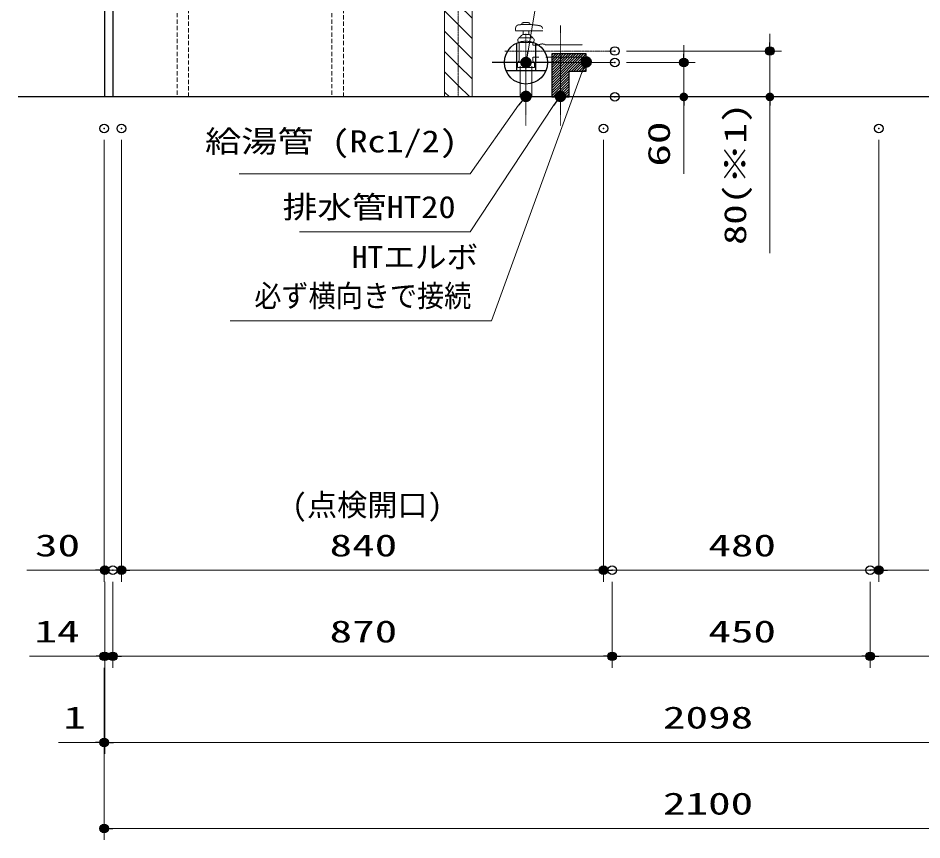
# Model space of a CAD drawing. Units: millimetres, scale not verified. Extents: x -9797 to 9797, y -4555 to 4555.
# Drawn here: x -7624 to -6049, y -3156 to -1724 of the extents above; entities that cross this region are included whole.
import ezdxf
from ezdxf.enums import TextEntityAlignment as Align

# ---------------------------------------------------------------- set-up
doc = ezdxf.new("R2010")
doc.units = ezdxf.units.MM
doc.header["$LTSCALE"] = 30
doc.header["$PDMODE"] = 32
doc.header["$PDSIZE"] = 15
for name, pattern in [('USER1', [0.375, 0.25, -0.125]), ('USER2', [1.75, 1, -0.25, 0.25, -0.25]), ('USER3', [2, 1.25, -0.25, 0.25, -0.25])]:
    doc.linetypes.add(name, pattern=pattern)
for name, color, linetype, lineweight in [('0-0_0', 7, 'Continuous', 25), ('0-1_KABE', 4, 'Continuous', 25), ('0-2_寸法ﾚｲﾔｰ', 30, 'Continuous', 13), ('0-3_DEFPOINTS', 7, 'Continuous', 25), ('0-4_細線ﾚｲﾔｰ', 91, 'Continuous', 9), ('0-5_1', 7, 'Continuous', 25)]:
    doc.layers.add(name, color=color, linetype=linetype, lineweight=lineweight)
doc.styles.add('ＭＳ ゴシック', font='')
doc.styles.get('ＭＳ ゴシック').set_extended_font_data('MS Gothic')

# ---------------------------------------------------------------- blocks, each defined once
blk = doc.blocks.new('_DOT')
at = {"layer": '0-0_0', "color": 30}
blk.add_line((-15, 0), (-30, 0), dxfattribs=at)
for points in [[(0, 0), (-15, 0), (-14.88, 1.88)], [(0, 0), (-14.88, -1.88), (-15, 0)], [(0, 0), (-14.88, 1.88), (-14.53, 3.73)], [(0, 0), (-14.53, -3.73), (-14.88, -1.88)], [(0, 0), (-14.53, 3.73), (-13.95, 5.52)], [(0, 0), (-13.95, -5.52), (-14.53, -3.73)], [(0, 0), (-13.95, 5.52), (-13.14, 7.23)], [(0, 0), (-13.14, -7.23), (-13.95, -5.52)], [(0, 0), (-13.14, 7.23), (-12.14, 8.82)], [(0, 0), (-12.14, -8.82), (-13.14, -7.23)], [(0, 0), (-12.14, 8.82), (-10.93, 10.27)], [(0, 0), (-10.93, -10.27), (-12.14, -8.82)], [(0, 0), (-10.93, 10.27), (-9.56, 11.56)], [(0, 0), (-9.56, -11.56), (-10.93, -10.27)], [(0, 0), (-9.56, 11.56), (-8.04, 12.66)], [(0, 0), (-8.04, -12.66), (-9.56, -11.56)], [(0, 0), (-8.04, 12.66), (-6.39, 13.57)], [(0, 0), (-6.39, -13.57), (-8.04, -12.66)], [(0, 0), (-6.39, 13.57), (-4.64, 14.27)], [(0, 0), (-4.64, -14.27), (-6.39, -13.57)], [(0, 0), (-4.64, 14.27), (-2.81, 14.73)], [(0, 0), (-2.81, -14.73), (-4.64, -14.27)], [(0, 0), (-2.81, 14.73), (-0.94, 14.97)], [(0, 0), (-0.94, -14.97), (-2.81, -14.73)], [(0, 0), (-0.94, 14.97), (0.94, 14.97)], [(0, 0), (0.94, -14.97), (-0.94, -14.97)], [(0, 0), (0.94, 14.97), (2.81, 14.73)], [(0, 0), (2.81, 14.73), (4.64, 14.27)], [(0, 0), (4.64, 14.27), (6.39, 13.57)], [(0, 0), (6.39, 13.57), (8.04, 12.66)], [(0, 0), (8.04, 12.66), (9.56, 11.56)], [(0, 0), (9.56, 11.56), (10.93, 10.27)], [(0, 0), (10.93, 10.27), (12.14, 8.82)], [(0, 0), (12.14, 8.82), (13.14, 7.23)], [(0, 0), (13.14, 7.23), (13.95, 5.52)], [(0, 0), (13.95, 5.52), (14.53, 3.73)], [(0, 0), (14.53, 3.73), (14.88, 1.88)], [(0, 0), (14.88, 1.88), (15, 0)], [(0, 0), (2.81, -14.73), (0.94, -14.97)], [(0, 0), (4.64, -14.27), (2.81, -14.73)], [(0, 0), (6.39, -13.57), (4.64, -14.27)], [(0, 0), (8.04, -12.66), (6.39, -13.57)], [(0, 0), (9.56, -11.56), (8.04, -12.66)], [(0, 0), (10.93, -10.27), (9.56, -11.56)], [(0, 0), (12.14, -8.82), (10.93, -10.27)], [(0, 0), (13.14, -7.23), (12.14, -8.82)], [(0, 0), (13.95, -5.52), (13.14, -7.23)], [(0, 0), (14.53, -3.73), (13.95, -5.52)], [(0, 0), (14.88, -1.88), (14.53, -3.73)], [(0, 0), (15, 0), (14.88, -1.88)]]:
    blk.add_solid(points, dxfattribs=at)
blk = doc.blocks.new('A$C5C1B39B1')
at = {"layer": '0-0_0', "color": 1}
for p, q in [((-450, 2177.6), (-377.6, 2250)), ((-450, 2045), (-245, 2250)), ((-450, 1912.4), (-112.4, 2250)), ((-429.8, 1800), (0, 2229.8)), ((-297.3, 1800), (0, 2097.3)), ((-164.7, 1800), (0, 1964.7)), ((0, 2229.8), (20.2, 2250)), ((0, 2097.3), (152.7, 2250)), ((0, 1964.7), (285.3, 2250)), ((0, 1832.1), (417.9, 2250)), ((100.5, 1800), (550.5, 2250)), ((233.1, 1800), (683.1, 2250)), ((365.6, 1800), (815.6, 2250)), ((498.2, 1800), (948.2, 2250)), ((630.8, 1800), (1080.8, 2250)), ((763.4, 1800), (1213.4, 2250)), ((896, 1800), (1346, 2250)), ((1028.6, 1800), (1350, 2121.4)), ((1161.1, 1800), (1350, 1988.9)), ((-450, 1779.8), (-429.8, 1800)), ((-450, 1647.3), (-297.3, 1800)), ((-450, 1514.7), (-164.7, 1800)), ((-450, 1382.1), (-32.1, 1800)), ((-450, 1249.5), (0, 1699.5)), ((-450, 1116.9), (0, 1566.9)), ((-450, 984.4), (0, 1434.4)), ((-32.1, 1800), (0, 1832.1)), ((0, 1699.5), (100.5, 1800)), ((0, 1566.9), (233.1, 1800)), ((0, 1434.4), (365.6, 1800)), ((0, 1301.8), (498.2, 1800)), ((0, 1169.2), (630.8, 1800)), ((0, 1036.6), (763.4, 1800)), ((0, 904), (896, 1800)), ((578.6, 1350), (1028.6, 1800)), ((711.1, 1350), (1161.1, 1800)), ((843.7, 1350), (1293.7, 1800)), ((976.3, 1350), (1350, 1723.7)), ((1108.9, 1350), (1350, 1591.1)), ((1241.5, 1350), (1350, 1458.5)), ((1293.7, 1800), (1350, 1856.3)), ((-450, 851.8), (0, 1301.8)), ((-450, 719.2), (0, 1169.2)), ((-450, 586.6), (0, 1036.6)), ((0, 771.4), (450, 1221.4)), ((0, 638.9), (450, 1088.9)), ((0, 506.3), (450, 956.3)), ((-450, 454), (0, 904)), ((-450, 321.4), (0, 771.4)), ((-450, 188.9), (0, 638.9)), ((-450, 56.3), (0, 506.3)), ((0, 373.7), (450, 823.7)), ((0, 241.1), (450, 691.1)), ((0, 108.5), (450, 558.5)), ((-373.7, 0), (0, 373.7)), ((-241.1, 0), (0, 241.1)), ((-108.5, 0), (0, 108.5)), ((24.1, 0), (450, 425.9)), ((156.6, 0), (450, 293.4)), ((289.2, 0), (450, 160.8)), ((421.8, 0), (450, 28.2))]:
    blk.add_line(p, q, dxfattribs=at)
at = {"layer": '0-0_0'}
blk.add_lwpolyline([(450, 0), (450, 1350), (1350, 1350), (1350, 2250), (-450, 2250), (-450, 0)], dxfattribs=at)
at = {"layer": '0-4_細線ﾚｲﾔｰ', "linetype": 'USER2'}
for p, q in [((0, -1500), (0, 3750)), ((2850, 1800), (-1950, 1800))]:
    blk.add_line(p, q, dxfattribs=at)
blk = doc.blocks.new('A$C5C1B39C9')
at = {"layer": '0-4_細線ﾚｲﾔｰ', "linetype": 'USER1'}
for p, q in [((-255, 3781.8), (-378.4, 3770.7)), ((-255, 3781.8), (255, 3781.8)), ((-210, 3856.8), (-210, 3781.8)), ((210, 3856.8), (210, 3781.8)), ((-539.3, 3609.4), (-555, 3451.8)), ((884.7, 3451.8), (-555, 3451.8)), ((-142.5, 3450.9), (-142.5, 3272.6)), ((142.5, 3451.8), (142.5, 3272.6)), ((-375, 2852.6), (375, 2852.6)), ((-165, 3272.6), (-360, 3092.6)), ((-360, 3092.6), (360, 3092.6)), ((-360, 1948.6), (-360, 2852.6)), ((165, 3272.6), (-165, 3272.6)), ((165, 3272.6), (360, 3092.6)), ((360, 2701.2), (360, 2852.6)), ((360, 2701.2), (675, 2701.2)), ((1035, 2716.8), (2953.1, 2716.8)), ((1035, 2075.5), (2953.1, 2075.5)), ((441, 1546.8), (-441, 1546.8)), ((-307.5, 1624.8), (-307.5, 0)), ((-307.5, 1461.6), (-306, 1546.8)), ((307.5, 1461.6), (306, 1546.8)), ((307.5, 1624.8), (307.5, 0))]:
    blk.add_line(p, q, dxfattribs=at)
at = {"layer": '0-4_細線ﾚｲﾔｰ', "linetype": 'USER2'}
blk.add_line((0, -1500), (0, 3300), dxfattribs=at)
at = {"layer": '0-4_細線ﾚｲﾔｰ', "linetype": 'USER3'}
blk.add_line((4650, 2400), (-1098.8, 2400), dxfattribs=at)
at = {"layer": '0-4_細線ﾚｲﾔｰ', "linetype": 'USER1'}
for points in [[(360, 1918.6), (360, 2072.5), (675, 2072.5)], [(-417.1, 1810.7), (-441, 1786.8), (-441, 1546.8)], [(417.1, 1780.7), (441, 1756.8), (441, 1546.8)]]:
    blk.add_lwpolyline(points, dxfattribs=at)
for centre, radius, start, end in [((-0.3, 3458.7), 450, 111.47058, 117.77649), ((0, 3145.8), 750, 77.29096, 102.70904), ((0.3, 3458.7), 450, 62.22351, 68.52942), ((-167.4, -1601.6), 5400, 80.53149, 85.51361), ((-360.2, 3591.6), 180, 95.80115, 174.3266), ((691.3, 3547.3), 180, 7.12494, 80.53149), ((-278, 2967), 150, 123.14417, 229.703), ((278, 2967), 150, 310.29703, 56.85583), ((855, 2440.2), 330, 56.94427, 123.05573), ((-555, 1948.6), 195, 314.99994, 0), ((555, 1918.6), 195, 180.00104, 225), ((-332, 1685.4), 150, 42.56357, 100.77432), ((0, 914.5), 900, 75.75171, 104.24823), ((315.7, 1670.1), 150, 71.62445, 128.89593)]:
    blk.add_arc(centre, radius, start, end, dxfattribs=at)
blk = doc.blocks.new('A$C623D6277')
at = {"layer": '0-4_細線ﾚｲﾔｰ', "linetype": 'USER1'}
for p, q in [((0, 4227.9), (0, -7952.1)), ((2700, 0), (-2700, 0)), ((-2700, -162), (2700, -162)), ((-2271, -743.2), (-2271, -901.5)), ((2271, -901.5), (-2271, -901.5)), ((-2080.1, -901.5), (-1950, -2157)), ((2080.1, -901.5), (1950, -2157)), ((2271, -743.2), (2271, -901.5)), ((-1899, -2757), (-1950, -2157)), ((1899, -2757), (1950, -2157)), ((1899, -2757), (-1899, -2757)), ((-1797, -2757), (-1777.5, -4281)), ((1797, -2757), (1762.9, -4713)), ((-1776, -4395), (-4320, -4395)), ((-1777.5, -4281), (-2580, -4281)), ((-1777.5, -4281), (-1777.5, -5949)), ((1762.9, -4713), (-1777.5, -4713)), ((-5220, -5295), (-5220, -19266)), ((-3780, -5835), (-3780, -19266)), ((-1777.5, -5835), (-3780, -5835)), ((-600, -5949), (-2580, -5949))]:
    blk.add_line(p, q, dxfattribs=at)
at = {"layer": '0-4_細線ﾚｲﾔｰ', "linetype": 'USER3'}
blk.add_line((-4500, -2598.5), (-4500, -19266), dxfattribs=at)
at = {"layer": '0-4_細線ﾚｲﾔｰ', "lineweight": 5}
for p, q in [((-5220, -6660.3), (-5174.7, -6615)), ((-4500, -8061.7), (-3780, -7341.7)), ((-5220, -8781.7), (-4500, -8061.7)), ((-4500, -9122.3), (-3780, -8402.3)), ((-5220, -9842.3), (-4500, -9122.3)), ((-4500, -10183), (-3780, -9463)), ((-5220, -10903), (-4500, -10183)), ((-4500, -11243.6), (-3780, -10523.6)), ((-5220, -11963.6), (-4500, -11243.6)), ((-4500, -12304.3), (-3780, -11584.3)), ((-5220, -13024.3), (-4500, -12304.3)), ((-4500, -13365), (-3780, -12645)), ((-5220, -14085), (-4500, -13365)), ((-4500, -14425.6), (-3780, -13705.6)), ((-5220, -15145.6), (-4500, -14425.6)), ((-4500, -15486.3), (-3780, -14766.3)), ((-5220, -16206.3), (-4500, -15486.3)), ((-4500, -16546.9), (-3780, -15826.9)), ((-5220, -17266.9), (-4500, -16546.9)), ((-4500, -17607.6), (-3780, -16887.6)), ((-5220, -18327.6), (-4500, -17607.6)), ((-4037.1, -19266), (-3780, -19008.9))]:
    blk.add_line(p, q, dxfattribs=at)
at = {"layer": '0-4_細線ﾚｲﾔｰ', "linetype": 'USER1'}
blk.add_lwpolyline([(-2700, 0), (-2700, -743.2), (2700, -743.2), (2700, 0)], dxfattribs=at)
for points in [[(-2040, -4170), (-2040, -6060), (-2580, -6060), (-2580, -4170)], [(-3600, -5955), (-3600, -6615), (-5400, -6615), (-5400, -5955)]]:
    blk.add_lwpolyline(points, close=True, dxfattribs=at)
at = {"layer": '0-4_細線ﾚｲﾔｰ', "lineweight": 5}
for points in [[(-5220, -7721), (-4500, -7001), (-4114, -6615)], [(-5097.7, -19266), (-4500, -18668.3), (-3780, -17948.3)]]:
    blk.add_lwpolyline(points, dxfattribs=at)
at = {"layer": '0-4_細線ﾚｲﾔｰ', "linetype": 'USER1'}
for centre, radius, start, end in [((-4320, -5295), 900, 90, 180), ((858.9, -4893), 180, 90, 170.54341), ((-600, -4650), 1299, 270, 350.54342)]:
    blk.add_arc(centre, radius, start, end, dxfattribs=at)
blk = doc.blocks.new('A$C61FA47BF')
at = {"layer": '0-4_細線ﾚｲﾔｰ', "linetype": 'USER1'}
for p, q in [((0, 6234), (315, 6234)), ((0, 6210), (0, 6234)), ((0, 6210), (315, 6210)), ((23985, 6234), (274.3, 6234)), ((405, 6144), (405, 6024)), ((23895, 6144), (23895, 6024)), ((24300, 6234), (23985, 6234)), ((24300, 6210), (23985, 6210)), ((24300, 6234), (24300, 6210)), ((405, 5844), (405, 6040.4)), ((495, 5934), (23805, 5934)), ((495, 5754), (810, 5754)), ((495, 5730), (810, 5730)), ((23490, 5754), (810, 5754)), ((23805, 5754), (23490, 5754)), ((23805, 5730), (23490, 5730)), ((23895, 5844), (23895, 6040.4)), ((876, 5664), (876, 1583.3)), ((900, 5664), (900, 1583.3)), ((23400, 5664), (23400, 1583.3)), ((23424, 5664), (23424, 1583.3)), ((1763.5, 660), (9405.4, 211.7)), ((1764.9, 684), (9406.8, 235.7)), ((22535.1, 684), (14893.2, 235.7)), ((22536.5, 660), (14894.6, 211.7)), ((9413.2, 234), (9435, 234)), ((9435, 234), (14893.2, 234)), ((9765, 24), (9765, 0)), ((14535, 0), (14535, 24))]:
    blk.add_line(p, q, dxfattribs=at)
for points in [[(381, 6144), (381, 6024), (381, 5844)], [(23919, 6144), (23919, 6024), (23919, 5844)], [(9411, 205.7), (9411, 0), (14889, 0), (14889, 205.7)], [(9435, 205.7), (9435, 24), (14865, 24), (14865, 205.7)]]:
    blk.add_lwpolyline(points, dxfattribs=at)
for centre, radius, start, end in [((315, 6144), 90, 0, 90), ((315, 6144), 66, 0, 90), ((23985, 6144), 90, 90, 180), ((23985, 6144), 66, 90, 180), ((495, 5844), 114, 180, 270), ((495, 6024), 90, 180, 270), ((495, 6024), 90, 180, 270), ((495, 5844), 90, 180, 270), ((810, 5664), 90, 0, 90), ((810, 5664), 66, 0, 90), ((23490, 5664), 90, 90, 180), ((23490, 5664), 66, 90, 180), ((23805, 6024), 90, 270, 0), ((23805, 6024), 90, 270, 0), ((23805, 5844), 90, 270, 0), ((23805, 5844), 114, 270, 0), ((1800, 1583.3), 924, 180, 267.76593), ((1800, 1583.3), 900, 180, 267.76593), ((22500, 1583.3), 900, 272.23407, 0), ((22500, 1583.3), 924, 272.23407, 0), ((9405, 205.7), 6, 0, 86.64233), ((9405, 205.7), 30, 0, 86.64233), ((14895, 205.7), 30, 93.35767, 180), ((14895, 205.7), 6, 93.35767, 180)]:
    blk.add_arc(centre, radius, start, end, dxfattribs=at)
blk = doc.blocks.new('MUJI\u3000W2100~W2440 Ｌシンク\u3000正面図')
at = {"layer": '0-0_0', "xscale": -1}
for name, p in [('A$C61FA47BF', (25650, -6234)), ('A$C623D6277', (13500, -6234))]:
    blk.add_blockref(name, p, dxfattribs=at)

msp = doc.modelspace()

# ---------------------------------------------------------------- linework, layer by layer
at = {"layer": '0-0_0', "color": 1}
for p, q in [((-6755.6, -1767.27), (-6755.6, -1815.13)), ((-6722.53, -1767.27), (-6722.53, -1815.13)), ((-6679.95, -1800.93), (-6798.18, -1800.93)), ((-6773.77, -1815.13), (-6704.36, -1815.13))]:
    msp.add_line(p, q, dxfattribs=at)
at = {"layer": '0-0_0'}
msp.add_line((-6694, -1860.93), (-6664, -1860.93), dxfattribs=at)
msp.add_lwpolyline([(-7473.06, -1023.93), (-7459.06, -1023.93), (-7459.06, -1860.93), (-7473.06, -1860.93)], close=True, dxfattribs=at)
at = {"layer": '0-0_0', "color": 1}
msp.add_circle((-6739.06, -1800.93), 37.5, dxfattribs=at)
at = {"layer": '0-1_KABE'}
msp.add_line((-5224.06, -1860.93), (-7624.06, -1860.93), dxfattribs=at)
at = {"layer": '0-2_寸法ﾚｲﾔｰ'}
for p, q in [((-6314.06, -1765.93), (-6314.06, -1750.93)), ((-6464.06, -1785.93), (-6464.06, -1770.93)), ((-6564.06, -1780.93), (-6294.06, -1780.93)), ((-6314.06, -1860.93), (-6314.06, -1780.93)), ((-6564.06, -1800.93), (-6444.06, -1800.93)), ((-6464.06, -1860.93), (-6464.06, -1800.93)), ((-6564.06, -1860.93), (-6444.06, -1860.93)), ((-6564.06, -1860.93), (-6294.06, -1860.93)), ((-6464.06, -1860.93), (-6464.06, -1994.74)), ((-6314.06, -1860.93), (-6314.06, -2133.21)), ((-6464.06, -1875.93), (-6464.06, -1890.93)), ((-6314.06, -1875.93), (-6314.06, -1890.93)), ((-7474.06, -1935.93), (-7474.06, -2705.93)), ((-7444.06, -1935.93), (-7444.06, -2705.93)), ((-7444.06, -1935.93), (-7444.06, -2705.93)), ((-6604.06, -1935.93), (-6604.06, -2705.93)), ((-6604.06, -1935.93), (-6604.06, -2705.93)), ((-6124.06, -1935.93), (-6124.06, -2705.93)), ((-6124.06, -1935.93), (-6124.06, -2705.93)), ((-7474.06, -2685.93), (-7608.83, -2685.93)), ((-7489.06, -2685.93), (-7504.06, -2685.93)), ((-7474.06, -2685.93), (-7444.06, -2685.93)), ((-7429.06, -2685.93), (-6619.06, -2685.93)), ((-7429.06, -2685.93), (-7414.06, -2685.93)), ((-6139.06, -2685.93), (-6589.06, -2685.93)), ((-5419.06, -2685.93), (-6109.06, -2685.93)), ((-7473.06, -2705.93), (-7473.06, -3005.93)), ((-7473.06, -2705.93), (-7473.06, -2855.93)), ((-7459.06, -2705.93), (-7459.06, -2855.93)), ((-7459.06, -2705.93), (-7459.06, -2855.93)), ((-6589.06, -2705.93), (-6589.06, -2855.93)), ((-6589.06, -2705.93), (-6589.06, -2855.93)), ((-6139.06, -2705.93), (-6139.06, -2855.93)), ((-6139.06, -2705.93), (-6139.06, -2855.93)), ((-7473.06, -2835.93), (-7604.06, -2835.93)), ((-7488.06, -2835.93), (-7503.06, -2835.93)), ((-7473.06, -2835.93), (-7459.06, -2835.93)), ((-7444.06, -2835.93), (-6604.06, -2835.93)), ((-7444.06, -2835.93), (-7429.06, -2835.93)), ((-6154.06, -2835.93), (-6574.06, -2835.93)), ((-5404.06, -2835.93), (-6124.06, -2835.93)), ((-7474.06, -2855.93), (-7474.06, -3155.93)), ((-7474.06, -2855.93), (-7474.06, -3005.93)), ((-7473.06, -2855.93), (-7473.06, -3005.93)), ((-7474.06, -2985.93), (-7553.59, -2985.93)), ((-7489.06, -2985.93), (-7504.06, -2985.93)), ((-7473.06, -2985.93), (-7474.06, -2985.93)), ((-7458.06, -2985.93), (-5390.06, -2985.93)), ((-7458.06, -2985.93), (-7443.06, -2985.93)), ((-5389.06, -3135.93), (-7459.06, -3135.93))]:
    msp.add_line(p, q, dxfattribs=at)
for points in [[(-6080.18, -894.73), (-6587.89, -894.73), (-6735.35, -1781.27)], [(-7254.29, -2251.15), (-6799.07, -2251.15), (-6641.65, -1818.54)], [(-7238.88, -1995.04), (-6836.15, -1995.04), (-6752.17, -1875.15)], [(-7133.89, -2095.8), (-6836.15, -2095.8), (-6691.08, -1876.03)]]:
    msp.add_lwpolyline(points, dxfattribs=at)
at = {"layer": '0-3_DEFPOINTS'}
for p in [(-6584.06, -1780.93), (-6314.06, -1780.93), (-6584.06, -1800.93), (-6464.06, -1800.93), (-6584.06, -1860.93), (-7474.06, -1915.93), (-7444.06, -1915.93), (-7444.06, -1915.93), (-6604.06, -1915.93), (-6604.06, -1915.93), (-6124.06, -1915.93), (-6124.06, -1915.93), (-7473.06, -2685.93), (-7473.06, -2685.93), (-7459.06, -2685.93), (-7444.06, -2685.93), (-6604.06, -2685.93), (-6604.06, -2685.93), (-6589.06, -2685.93), (-6139.06, -2685.93), (-6139.06, -2685.93), (-6124.06, -2685.93), (-7474.06, -2835.93), (-7474.06, -2835.93), (-7473.06, -2835.93), (-7459.06, -2835.93), (-6589.06, -2835.93), (-6589.06, -2835.93), (-6139.06, -2835.93), (-7474.06, -2985.93), (-7474.06, -3135.93)]:
    msp.add_point(p, dxfattribs=at)
at = {"layer": '0-4_細線ﾚｲﾔｰ', "linetype": 'USER1'}
for points in [[(-7347.06, -1860.93), (-7327.06, -1860.93), (-7327.06, -1410.93), (-7347.06, -1410.93)], [(-7077.15, -1860.93), (-7057.15, -1860.93), (-7057.15, -1410.93), (-7077.15, -1410.93)]]:
    msp.add_lwpolyline(points, close=True, dxfattribs=at)

# ---------------------------------------------------------------- block references
at = {"layer": '0-2_寸法ﾚｲﾔｰ'}
for p, xscale, yscale, rotation in [((-6739.06, -1800.93), 0.6666667, 0.6666667, 259.30348), ((-6314.06, -1780.93), 0.5, 0.5, 270), ((-6634.06, -1800.04), 0.6666667, 0.6666667, 67.70133), ((-6464.06, -1800.93), 0.5, 0.5, 270), ((-6739.06, -1860.04), 0.6666667, 0.6666667, 49.0658), ((-6679.06, -1860.04), 0.6666667, 0.6666667, 53.08913), ((-6464.06, -1860.93), 0.5, 0.5, 90), ((-6314.06, -1860.93), 0.5, 0.5, 90), ((-7444.06, -2685.93), 0.5, 0.5, 180), ((-7444.06, -2685.93), 0.5, 0.5, 180), ((-6604.06, -2685.93), 0.5, 0.5, 180), ((-6124.06, -2685.93), 0.5, 0.5, 180), ((-7459.06, -2835.93), 0.5, 0.5, 180), ((-7459.06, -2835.93), 0.5, 0.5, 180), ((-6589.06, -2835.93), 0.5, 0.5, 180), ((-6139.06, -2835.93), 0.5, 0.5, 180), ((-7473.06, -2985.93), 0.5, 0.5, 180), ((-7473.06, -2985.93), 0.5, 0.5, 180), ((-7474.06, -3135.93), 0.5, 0.5, 180)]:
    msp.add_blockref('_DOT', p, dxfattribs=dict(at, xscale=xscale, yscale=yscale, rotation=rotation))
at = {"layer": '0-2_寸法ﾚｲﾔｰ', "xscale": 0.5, "yscale": 0.5}
for p in [(-7474.06, -2685.93), (-6604.06, -2685.93), (-6124.06, -2685.93), (-7473.06, -2835.93), (-6589.06, -2835.93), (-6139.06, -2835.93), (-7474.06, -2985.93)]:
    msp.add_blockref('_DOT', p, dxfattribs=at)
at = {"layer": '0-4_細線ﾚｲﾔｰ', "xscale": 0.03333333, "yscale": 0.03333333}
for name, p in [('A$C5C1B39C9', (-6739.06, -1860.93)), ('A$C5C1B39B1', (-6679.06, -1860.93))]:
    msp.add_blockref(name, p, dxfattribs=at)
at = {"layer": '0-5_1', "xscale": 0.03333333, "yscale": 0.03333333}
msp.add_blockref('MUJI\u3000W2100~W2440 Ｌシンク\u3000正面図', (-7457.06, -1010.93), dxfattribs=at)

# ---------------------------------------------------------------- texts
at = {"layer": '0-2_寸法ﾚｲﾔｰ', "style": 'ＭＳ ゴシック'}
for s, height, width, p in [('80(※1)', 38.48, 1.35, (-6343.8, -2118.93)), ('60', 38.49, 1.5, (-6476.66, -1982.36))]:
    msp.add_text(s, height=height, rotation=90, dxfattribs=dict(at, width=width)).set_placement(p, align=Align.BOTTOM_LEFT)
at = {"layer": '0-2_寸法ﾚｲﾔｰ', "color": 7, "style": 'ＭＳ ゴシック'}
for s, height, width, p in [('給湯管 (Rc1/2)', 38.48, 1.2, (-7298.24, -1969.11)), ('排水管HT20', 38.48, 1.15, (-7163, -2083.65)), ('HTエルボ', 38.48, 1.05, (-7042.65, -2170.75)), ('必ず横向きで接続', 38.49, 0.9, (-7212.4, -2238.36))]:
    msp.add_text(s, height=height, dxfattribs=dict(at, width=width)).set_placement(p, align=Align.BOTTOM_LEFT)
at = {"layer": '0-2_寸法ﾚｲﾔｰ', "style": 'ＭＳ ゴシック'}
msp.add_text('(点検開口)', height=38.48, dxfattribs=at).set_placement((-7146.73, -2602.85), align=Align.BOTTOM_LEFT)
at = {"layer": '0-2_寸法ﾚｲﾔｰ', "style": 'ＭＳ ゴシック', "width": 1.5}
for s, p in [('30', (-7594.54, -2673.33)), ('840', (-7081.21, -2673.33)), ('480', (-6421.21, -2673.33)), ('14', (-7595.49, -2823.33)), ('870', (-7081.21, -2823.33)), ('450', (-6421.21, -2823.33)), ('1', (-7545.02, -2973.33)), ('2098', (-6500.25, -2973.33)), ('2100', (-6500.25, -3123.33))]:
    msp.add_text(s, height=38.49, dxfattribs=at).set_placement(p, align=Align.BOTTOM_LEFT)

doc.saveas('drawing.dxf')
